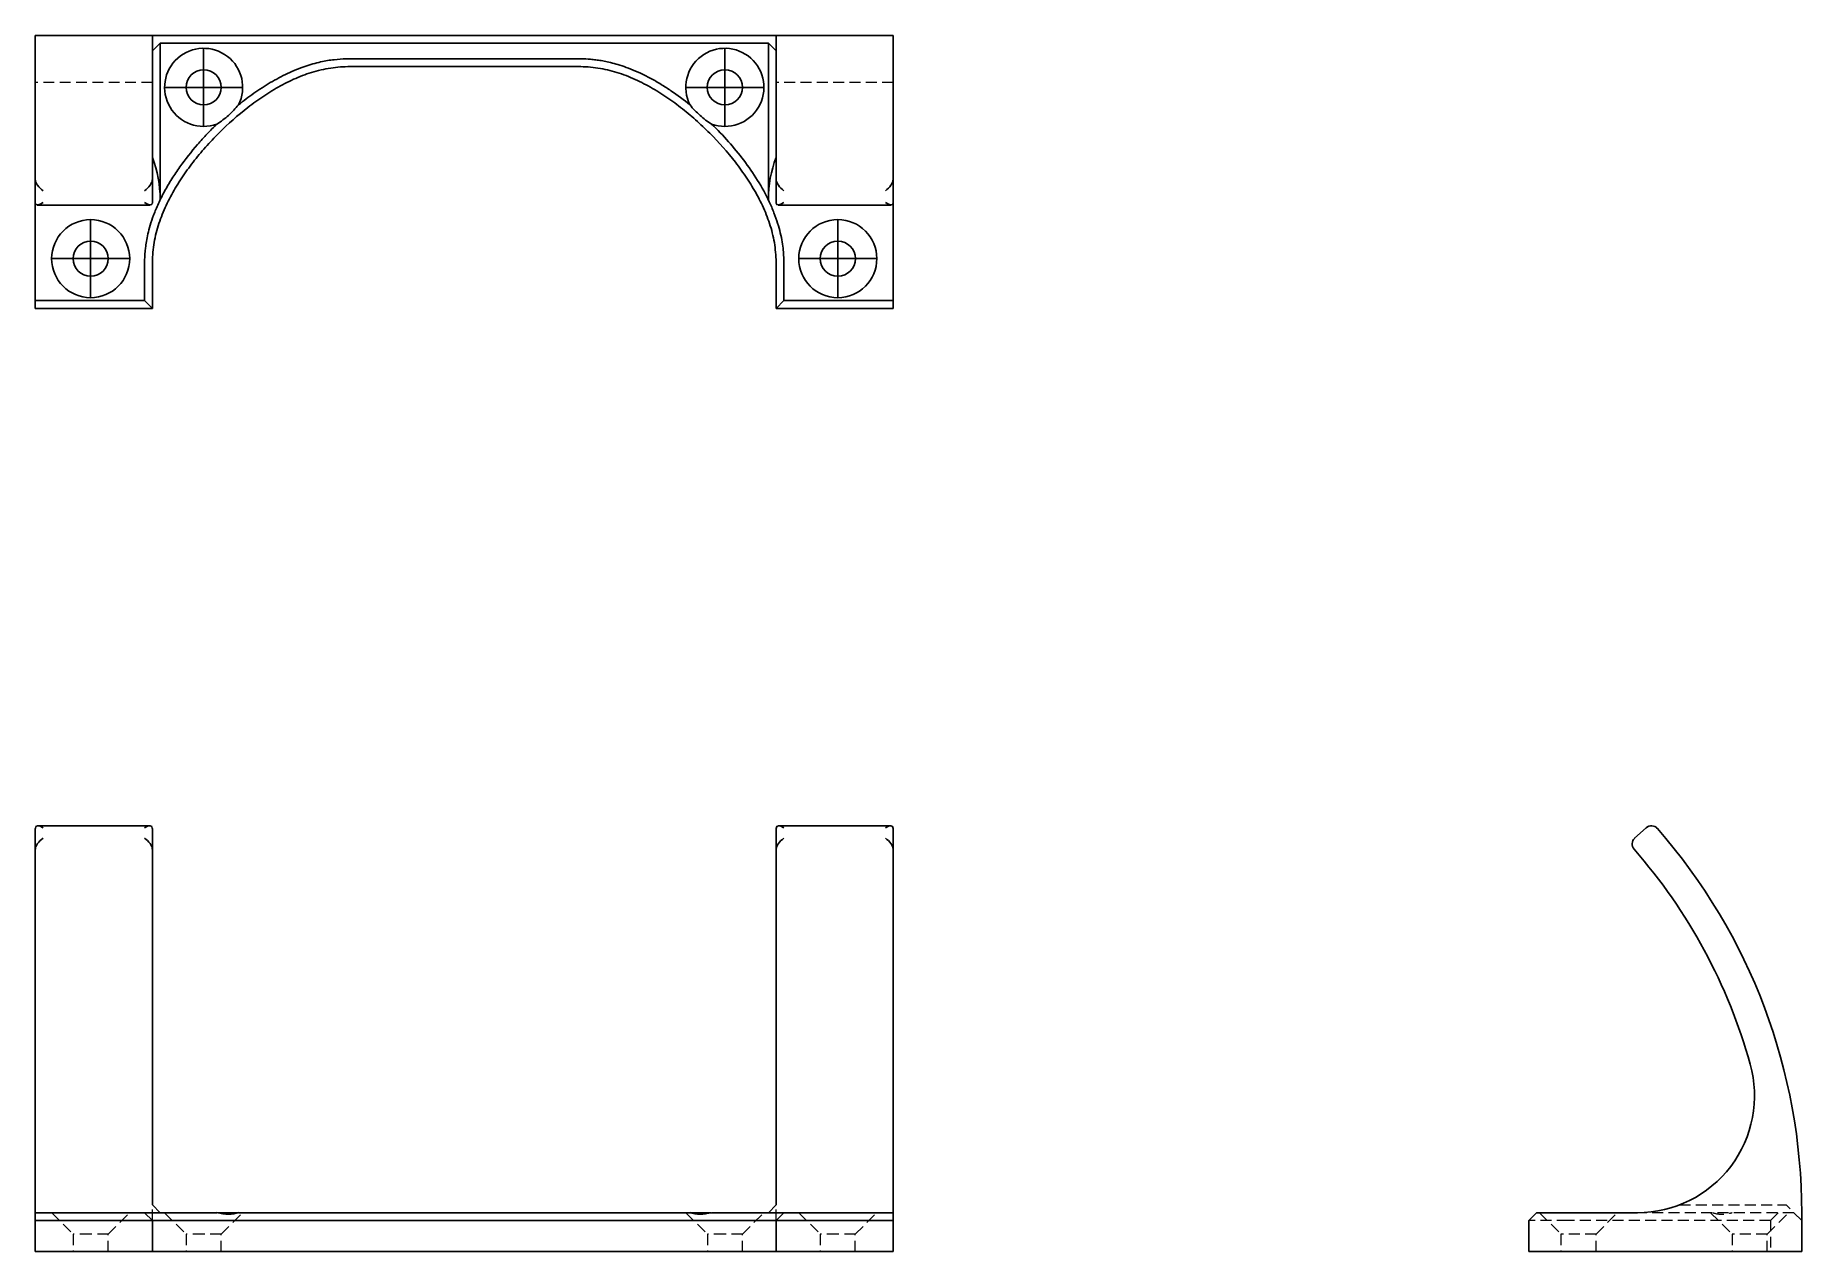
# Model space of a CAD drawing. Header units: millimetres. Extents: x 33 to 239, y 32 to 174.
import ezdxf

# ---------------------------------------------------------------- set-up
doc = ezdxf.new("R2010")
doc.units = ezdxf.units.MM
doc.linetypes.add('HIDDEN', pattern=[1.905, 1.27, -0.635])
doc.layers.add('10', color=7, linetype='Continuous')

# ---------------------------------------------------------------- blocks, each defined once
blk = doc.blocks.new('SW_CENTERMARKSYMBOL_0')
at = {"layer": '10', "color": 0}
for p, q in [((0, 2.5), (0, 4.55)), ((0, 0), (0, 2.5)), ((-2.5, 0), (-4.55, 0)), ((0, 0), (-2.5, 0)), ((0, 0), (0, -2.5)), ((0, 0), (2.5, 0)), ((2.5, 0), (4.55, 0)), ((0, -2.5), (0, -4.55))]:
    blk.add_line(p, q, dxfattribs=at)
blk = doc.blocks.new('SW_CENTERMARKSYMBOL_1')
at = {"layer": '10', "color": 0}
for p, q in [((0, 2.5), (0, 4.55)), ((0, 0), (0, 2.5)), ((-2.5, 0), (-4.55, 0)), ((0, 0), (-2.5, 0)), ((0, 0), (0, -2.5)), ((0, 0), (2.5, 0)), ((2.5, 0), (4.55, 0)), ((0, -2.5), (0, -4.55))]:
    blk.add_line(p, q, dxfattribs=at)
blk = doc.blocks.new('SW_CENTERMARKSYMBOL_2')
at = {"layer": '10', "color": 0}
for p, q in [((0, 2.5), (0, 4.55)), ((0, 0), (0, 2.5)), ((-2.5, 0), (-4.55, 0)), ((0, 0), (-2.5, 0)), ((0, 0), (0, -2.5)), ((0, 0), (2.5, 0)), ((2.5, 0), (4.55, 0)), ((0, -2.5), (0, -4.55))]:
    blk.add_line(p, q, dxfattribs=at)
blk = doc.blocks.new('SW_CENTERMARKSYMBOL_3')
at = {"layer": '10', "color": 0}
for p, q in [((0, 2.5), (0, 4.55)), ((0, 0), (0, 2.5)), ((-2.5, 0), (-4.55, 0)), ((0, 0), (-2.5, 0)), ((0, 0), (0, -2.5)), ((0, 0), (2.5, 0)), ((2.5, 0), (4.55, 0)), ((0, -2.5), (0, -4.55))]:
    blk.add_line(p, q, dxfattribs=at)

msp = doc.modelspace()

# ---------------------------------------------------------------- linework, layer by layer
at = {"color": 7, "linetype": 'Continuous', "lineweight": 25}
for p, q in [((46.64, 173.91), (33, 173.91)), ((33, 157.08), (33, 173.91)), ((46.64, 173.91), (46.64, 157.08)), ((119.36, 173.91), (46.64, 173.91)), ((47.55, 173), (46.64, 172.09)), ((47.55, 173), (118.45, 173)), ((47.55, 154.77), (47.55, 173)), ((119.36, 172.09), (118.45, 173)), ((118.45, 173), (118.45, 154.77)), ((119.36, 173.91), (133, 173.91)), ((119.36, 173.91), (119.36, 157.08)), ((133, 173.91), (133, 157.08)), ((95.73, 171.18), (70.27, 171.18)), ((70.27, 170.27), (95.73, 170.27)), ((33, 157.08), (33, 157.07)), ((33, 157.07), (33, 154.37)), ((46.64, 157.07), (46.64, 157.08)), ((46.64, 154.37), (46.64, 157.07)), ((119.36, 157.08), (119.36, 157.07)), ((119.36, 157.07), (119.36, 154.37)), ((133, 157.07), (133, 157.08)), ((133, 154.37), (133, 157.07)), ((33, 143), (33, 154.37)), ((33.23, 154.14), (46.4, 154.14)), ((119.6, 154.14), (132.77, 154.14)), ((133, 154.37), (133, 143)), ((45.73, 146.64), (45.73, 143)), ((46.64, 142.09), (46.64, 146.64)), ((119.36, 146.64), (119.36, 142.09)), ((120.27, 143), (120.27, 146.64)), ((45.73, 143), (33, 143)), ((33, 143), (33, 142.09)), ((33, 142.09), (46.64, 142.09)), ((45.73, 143), (46.64, 142.09)), ((119.36, 142.09), (120.27, 143)), ((119.36, 142.09), (133, 142.09)), ((133, 143), (120.27, 143)), ((133, 142.09), (133, 143)), ((33, 81.51), (33, 79.08)), ((46.34, 81.81), (33.3, 81.81)), ((46.64, 79.08), (46.64, 81.51)), ((119.36, 81.51), (119.36, 79.08)), ((132.7, 81.81), (119.66, 81.81)), ((133, 79.08), (133, 81.51)), ((220.79, 81.58), (219.44, 80.36)), ((33, 54.04), (33, 79.08)), ((46.64, 79.08), (46.64, 54.04)), ((119.36, 54.04), (119.36, 79.08)), ((133, 79.08), (133, 54.04)), ((33, 54.04), (33, 36.73)), ((46.64, 37.64), (46.64, 54.04)), ((119.36, 54.04), (119.36, 37.64)), ((133, 36.73), (133, 54.04)), ((46.64, 37.64), (47.55, 36.73)), ((118.45, 36.73), (119.36, 37.64)), ((33, 36.73), (33, 35.83)), ((45.73, 36.73), (33, 36.73)), ((33, 32.19), (33, 35.83)), ((33, 35.83), (46.64, 35.83)), ((45.73, 36.73), (46.64, 35.83)), ((46.64, 35.83), (46.64, 32.19)), ((54.27, 36.73), (56.61, 36.73)), ((95.73, 36.73), (70.27, 36.73)), ((70.27, 35.83), (95.73, 35.83)), ((109.38, 36.73), (111.73, 36.73)), ((119.36, 35.83), (120.27, 36.73)), ((119.36, 35.83), (133, 35.83)), ((119.36, 35.83), (119.36, 32.19)), ((133, 36.73), (120.27, 36.73)), ((133, 35.83), (133, 36.73)), ((133, 35.83), (133, 32.19)), ((207.09, 35.83), (208, 36.73)), ((207.09, 35.83), (207.09, 32.19)), ((219.77, 36.73), (208, 36.73)), ((238.91, 32.19), (238.91, 36.73)), ((46.64, 32.19), (33, 32.19)), ((95.73, 32.19), (70.27, 32.19)), ((119.36, 32.19), (133, 32.19)), ((207.09, 32.19), (238.91, 32.19))]:
    msp.add_line(p, q, dxfattribs=at)
at = {"color": 7, "linetype": 'HIDDEN', "lineweight": 18}
for p, q in [((46.64, 168.4), (33, 168.4)), ((133, 168.4), (119.36, 168.4)), ((46.64, 35.83), (46.64, 37.64)), ((119.36, 35.83), (119.36, 37.64)), ((224.66, 37.64), (237.09, 37.64)), ((238.91, 35.83), (237.09, 37.64)), ((34.91, 36.73), (37.41, 34.23)), ((41.5, 34.23), (44, 36.73)), ((48.07, 36.73), (50.57, 34.23)), ((54.66, 34.23), (57.16, 36.73)), ((108.84, 36.73), (111.34, 34.23)), ((115.43, 34.23), (117.93, 36.73)), ((122, 36.73), (124.5, 34.23)), ((128.59, 34.23), (131.09, 36.73)), ((211.64, 35.83), (207.09, 35.83)), ((208.35, 36.73), (210.85, 34.23)), ((214.94, 34.23), (217.44, 36.73)), ((238, 36.73), (219.77, 36.73)), ((228.3, 36.73), (230.8, 34.23)), ((234.89, 34.23), (237.39, 36.73)), ((236.18, 36.73), (235.27, 35.83)), ((235.27, 35.83), (235.27, 32.19)), ((39.45, 34.23), (37.41, 34.23)), ((37.41, 34.23), (37.41, 32.19)), ((41.5, 34.23), (39.45, 34.23)), ((41.5, 32.19), (41.5, 34.23)), ((52.62, 34.23), (50.57, 34.23)), ((50.57, 34.23), (50.57, 32.19)), ((54.66, 34.23), (52.62, 34.23)), ((54.66, 32.19), (54.66, 34.23)), ((113.38, 34.23), (111.34, 34.23)), ((111.34, 34.23), (111.34, 32.19)), ((115.43, 34.23), (113.38, 34.23)), ((115.43, 32.19), (115.43, 34.23)), ((126.55, 34.23), (124.5, 34.23)), ((124.5, 34.23), (124.5, 32.19)), ((128.59, 34.23), (126.55, 34.23)), ((128.59, 32.19), (128.59, 34.23)), ((214.94, 34.23), (210.85, 34.23)), ((210.85, 34.23), (210.85, 32.19)), ((214.94, 32.19), (214.94, 34.23)), ((234.89, 34.23), (230.8, 34.23)), ((230.8, 34.23), (230.8, 32.19)), ((234.89, 32.19), (234.89, 34.23))]:
    msp.add_line(p, q, dxfattribs=at)
at = {"color": 7, "linetype": 'Continuous', "lineweight": 25}
for centre, radius in [((52.62, 167.85), 2.05), ((113.38, 167.85), 2.05), ((39.45, 147.89), 4.55), ((126.55, 147.89), 4.55), ((39.45, 147.89), 2.05), ((126.55, 147.89), 2.05)]:
    msp.add_circle(centre, radius, dxfattribs=at)
for centre, radius, start, end in [((52.62, 167.85), 4.55, 333.3389, 289.8398), ((113.38, 167.85), 4.55, 250.0965, 206.6832), ((33.91, 154.77), 13.64, 0, 21.0395), ((132.09, 154.77), 13.64, 158.9605, 180), ((220.05, 79.69), 0.909, 131.9765, 221.1781), ((221.4, 80.9), 0.909, 41.9765, 131.9765), ((221.4, 80.9), 0.909, 41.1997, 41.9765), ((170.95, 36.73), 67.96, 0, 41.1997), ((170.95, 36.73), 64.33, 15.606, 41.1668), ((219.77, 50.37), 13.64, 270, 15.606)]:
    msp.add_arc(centre, radius, start, end, dxfattribs=at)
for centre, major_axis, ratio, start_param, end_param in [((33.91, 156.4), (0.849, -0.849), 0.383629, 3.507907, 5.078703), ((45.73, 156.4), (0.849, 0.849), 0.383629, 4.346075, 5.916871), ((120.27, 156.4), (0.849, -0.849), 0.383629, 3.507907, 5.078703), ((132.09, 156.4), (0.849, 0.849), 0.383629, 4.346075, 5.916871), ((33.91, 155.05), (0.849, 0.849), 0.383629, 2.789214, 4.346075), ((45.73, 155.05), (0.849, -0.849), 0.383629, 5.078703, 6.635564), ((120.27, 155.05), (0.849, 0.849), 0.383629, 2.789214, 4.346075), ((132.09, 155.05), (0.849, -0.849), 0.383629, 5.078703, 6.635564), ((33.91, 80.9), (0.83, -0.83), 0.445474, 1.98988, 3.560676), ((33.91, 79.69), (0.83, 0.83), 0.445474, 1.151713, 2.708573), ((45.73, 80.9), (0.83, 0.83), 0.445474, 5.864102, 7.434898), ((45.73, 79.69), (0.83, -0.83), 0.445474, 0.43302, 1.98988), ((120.27, 80.9), (0.83, -0.83), 0.445474, 1.98988, 3.560676), ((120.27, 79.69), (0.83, 0.83), 0.445474, 1.151713, 2.708573), ((132.09, 80.9), (0.83, 0.83), 0.445474, 5.864102, 7.434898), ((132.09, 79.69), (0.83, -0.83), 0.445474, 0.43302, 1.98988)]:
    msp.add_ellipse(centre, major_axis=major_axis, ratio=ratio, start_param=start_param, end_param=end_param, dxfattribs=at)
for points, knots in [([(70.27, 171.18), (69.64, 171.18), (68.82, 171.18), (67.35, 171.02), (66.82, 170.93), (65.68, 170.68), (65.07, 170.51), (64.1, 170.18), (63.77, 170.06), (63.09, 169.78), (62.74, 169.63), (62.06, 169.3), (61.72, 169.13), (61.05, 168.78), (60.72, 168.59), (59.74, 168.01), (59.1, 167.6), (57.86, 166.72), (57.26, 166.27), (56.68, 165.81)], [0, 0, 0, 0, 0.25, 0.25, 0.375, 0.375, 0.5, 0.5, 0.5625, 0.5625, 0.625, 0.625, 0.6875, 0.6875, 0.75, 0.75, 0.875, 0.875, 1, 1, 1, 1]), ([(109.32, 165.8), (108.6, 166.38), (107.86, 166.94), (106.72, 167.71), (106.33, 167.96), (105.55, 168.44), (105.15, 168.67), (103.95, 169.31), (103.15, 169.69), (101.7, 170.27), (101.05, 170.47), (99.91, 170.78), (99.42, 170.88), (98.75, 171), (98.54, 171.03), (98.12, 171.08), (97.92, 171.1), (97.33, 171.15), (96.97, 171.17), (96.3, 171.18), (96, 171.18), (95.73, 171.18)], [0, 0, 0, 0, 0.125, 0.125, 0.1875, 0.1875, 0.25, 0.25, 0.375, 0.375, 0.5, 0.5, 0.625, 0.625, 0.6875, 0.6875, 0.75, 0.75, 0.875, 0.875, 1, 1, 1, 1]), ([(46.64, 146.64), (46.64, 147.02), (46.64, 147.4), (46.67, 148.16), (46.7, 148.55), (46.78, 149.31), (46.84, 149.68), (46.98, 150.43), (47.07, 150.8), (47.36, 151.89), (47.61, 152.61), (48.05, 153.66), (48.21, 154.01), (48.54, 154.69), (48.72, 155.03), (49.26, 156.02), (49.66, 156.67), (50.49, 157.92), (50.93, 158.53), (51.85, 159.72), (52.34, 160.3), (53.34, 161.44), (53.87, 161.99), (55.47, 163.6), (56.59, 164.6), (58.38, 165.98), (58.99, 166.42), (60.26, 167.26), (60.91, 167.66), (62.24, 168.39), (62.92, 168.72), (64.31, 169.3), (65.02, 169.55), (66.12, 169.85), (66.49, 169.93), (67.24, 170.08), (67.62, 170.13), (68.37, 170.21), (68.75, 170.24), (69.51, 170.27), (69.89, 170.27), (70.27, 170.27)], [0, 0, 0, 0, 0.03125, 0.03125, 0.0625, 0.0625, 0.09375, 0.09375, 0.125, 0.125, 0.1875, 0.1875, 0.21875, 0.21875, 0.25, 0.25, 0.3125, 0.3125, 0.375, 0.375, 0.4375, 0.4375, 0.5, 0.5, 0.625, 0.625, 0.6875, 0.6875, 0.75, 0.75, 0.8125, 0.8125, 0.875, 0.875, 0.90625, 0.90625, 0.9375, 0.9375, 0.96875, 0.96875, 1, 1, 1, 1]), ([(95.73, 170.27), (96.11, 170.27), (96.49, 170.27), (97.26, 170.24), (97.64, 170.21), (98.4, 170.13), (98.78, 170.07), (99.52, 169.93), (99.89, 169.84), (100.98, 169.55), (101.7, 169.3), (102.75, 168.86), (103.1, 168.7), (103.78, 168.37), (104.12, 168.19), (105.12, 167.65), (105.76, 167.25), (107.01, 166.42), (107.62, 165.98), (108.81, 165.06), (109.4, 164.57), (110.53, 163.57), (111.08, 163.04), (112.69, 161.44), (113.69, 160.31), (115.07, 158.53), (115.52, 157.91), (116.35, 156.65), (116.75, 156), (117.48, 154.67), (117.81, 153.99), (118.39, 152.6), (118.64, 151.89), (118.94, 150.79), (119.03, 150.41), (119.17, 149.67), (119.22, 149.29), (119.3, 148.54), (119.33, 148.16), (119.36, 147.4), (119.36, 147.02), (119.36, 146.64)], [0, 0, 0, 0, 0.03125, 0.03125, 0.0625, 0.0625, 0.09375, 0.09375, 0.125, 0.125, 0.1875, 0.1875, 0.21875, 0.21875, 0.25, 0.25, 0.3125, 0.3125, 0.375, 0.375, 0.4375, 0.4375, 0.5, 0.5, 0.625, 0.625, 0.6875, 0.6875, 0.75, 0.75, 0.8125, 0.8125, 0.875, 0.875, 0.90625, 0.90625, 0.9375, 0.9375, 0.96875, 0.96875, 1, 1, 1, 1]), ([(56.68, 165.81), (56.33, 165.37), (55.94, 164.96), (55.31, 164.4), (55.09, 164.22), (54.63, 163.88), (54.4, 163.72), (54.16, 163.57)], [0, 0, 0, 0, 0.5, 0.5, 0.75, 0.75, 1, 1, 1, 1]), ([(111.83, 163.57), (111.36, 163.87), (110.91, 164.2), (110.28, 164.77), (110.07, 164.96), (109.68, 165.37), (109.49, 165.59), (109.32, 165.8)], [0, 0, 0, 0, 0.5, 0.5, 0.75, 0.75, 1, 1, 1, 1]), ([(54.16, 163.57), (53.78, 163.2), (53.4, 162.81), (52.65, 162.02), (52.28, 161.61), (51.19, 160.35), (50.49, 159.47), (49.52, 158.12), (49.21, 157.66), (48.62, 156.72), (48.34, 156.24), (47.81, 155.26), (47.57, 154.78), (47.14, 153.84), (46.95, 153.39), (46.47, 152.13), (46.27, 151.4), (45.99, 150.15), (45.9, 149.63), (45.73, 148.14), (45.73, 147.3), (45.73, 146.64)], [0, 0, 0, 0, 0.0625, 0.0625, 0.125, 0.125, 0.25, 0.25, 0.3125, 0.3125, 0.375, 0.375, 0.4375, 0.4375, 0.5, 0.5, 0.625, 0.625, 0.75, 0.75, 1, 1, 1, 1]), ([(120.27, 146.64), (120.27, 147.03), (120.27, 147.51), (120.22, 148.58), (120.17, 149.17), (119.95, 150.5), (119.78, 151.23), (119.41, 152.41), (119.27, 152.81), (118.94, 153.66), (118.75, 154.09), (118.15, 155.38), (117.69, 156.21), (116.69, 157.82), (116.14, 158.61), (115.01, 160.11), (114.42, 160.82), (113.18, 162.22), (112.53, 162.9), (111.84, 163.57)], [0, 0, 0, 0, 0.125, 0.125, 0.25, 0.25, 0.375, 0.375, 0.4375, 0.4375, 0.5, 0.5, 0.625, 0.625, 0.75, 0.75, 0.875, 0.875, 1, 1, 1, 1]), ([(54.16, 36.73), (53.78, 36.73), (53.4, 36.73), (52.65, 36.73), (52.28, 36.73), (51.19, 36.73), (50.49, 36.73), (49.52, 36.73), (49.21, 36.73), (48.62, 36.73), (48.34, 36.73), (47.81, 36.73), (47.57, 36.73), (47.14, 36.73), (46.95, 36.73), (46.47, 36.73), (46.27, 36.73), (45.99, 36.73), (45.9, 36.73), (45.73, 36.73), (45.73, 36.73), (45.73, 36.73)], [0, 0, 0, 0, 0.0625, 0.0625, 0.125, 0.125, 0.25, 0.25, 0.3125, 0.3125, 0.375, 0.375, 0.4375, 0.4375, 0.5, 0.5, 0.625, 0.625, 0.75, 0.75, 1, 1, 1, 1]), ([(46.64, 35.83), (46.64, 35.83), (46.64, 35.83), (46.67, 35.82), (46.7, 35.82), (46.78, 35.83), (46.84, 35.83), (46.98, 35.83), (47.07, 35.83), (47.36, 35.82), (47.61, 35.82), (48.05, 35.83), (48.21, 35.83), (48.54, 35.83), (48.72, 35.83), (49.26, 35.82), (49.66, 35.82), (50.49, 35.82), (50.93, 35.83), (51.85, 35.83), (52.34, 35.83), (53.34, 35.83), (53.87, 35.82), (55.47, 35.83), (56.59, 35.83), (58.38, 35.83), (58.99, 35.83), (60.26, 35.83), (60.91, 35.82), (62.24, 35.83), (62.92, 35.83), (64.31, 35.82), (65.02, 35.82), (66.12, 35.83), (66.49, 35.83), (67.24, 35.83), (67.62, 35.83), (68.37, 35.82), (68.75, 35.82), (69.51, 35.82), (69.89, 35.83), (70.27, 35.83)], [0, 0, 0, 0, 0.03125, 0.03125, 0.0625, 0.0625, 0.09375, 0.09375, 0.125, 0.125, 0.1875, 0.1875, 0.21875, 0.21875, 0.25, 0.25, 0.3125, 0.3125, 0.375, 0.375, 0.4375, 0.4375, 0.5, 0.5, 0.625, 0.625, 0.6875, 0.6875, 0.75, 0.75, 0.8125, 0.8125, 0.875, 0.875, 0.90625, 0.90625, 0.9375, 0.9375, 0.96875, 0.96875, 1, 1, 1, 1]), ([(56.68, 36.74), (56.33, 36.62), (55.94, 36.56), (55.31, 36.56), (55.09, 36.57), (54.63, 36.63), (54.4, 36.68), (54.16, 36.74)], [0, 0, 0, 0, 0.5, 0.5, 0.75, 0.75, 1, 1, 1, 1]), ([(70.27, 36.73), (69.64, 36.73), (68.82, 36.73), (67.35, 36.73), (66.82, 36.73), (65.68, 36.73), (65.07, 36.73), (64.1, 36.73), (63.77, 36.73), (63.09, 36.73), (62.74, 36.73), (62.06, 36.73), (61.72, 36.73), (61.05, 36.73), (60.72, 36.73), (59.74, 36.73), (59.1, 36.73), (57.86, 36.73), (57.26, 36.73), (56.68, 36.73)], [0, 0, 0, 0, 0.25, 0.25, 0.375, 0.375, 0.5, 0.5, 0.5625, 0.5625, 0.625, 0.625, 0.6875, 0.6875, 0.75, 0.75, 0.875, 0.875, 1, 1, 1, 1]), ([(109.32, 36.73), (108.6, 36.73), (107.86, 36.73), (106.72, 36.73), (106.33, 36.73), (105.55, 36.73), (105.15, 36.73), (103.95, 36.73), (103.15, 36.73), (101.7, 36.73), (101.05, 36.73), (99.91, 36.73), (99.42, 36.73), (98.75, 36.73), (98.54, 36.73), (98.12, 36.73), (97.92, 36.73), (97.33, 36.73), (96.97, 36.73), (96.3, 36.73), (96, 36.73), (95.73, 36.73)], [0, 0, 0, 0, 0.125, 0.125, 0.1875, 0.1875, 0.25, 0.25, 0.375, 0.375, 0.5, 0.5, 0.625, 0.625, 0.6875, 0.6875, 0.75, 0.75, 0.875, 0.875, 1, 1, 1, 1]), ([(95.73, 35.83), (96.11, 35.83), (96.49, 35.82), (97.26, 35.82), (97.64, 35.82), (98.4, 35.83), (98.78, 35.83), (99.52, 35.83), (99.89, 35.83), (100.98, 35.82), (101.7, 35.82), (102.75, 35.83), (103.1, 35.83), (103.78, 35.83), (104.12, 35.83), (105.12, 35.83), (105.76, 35.82), (107.01, 35.82), (107.62, 35.83), (108.81, 35.83), (109.4, 35.83), (110.53, 35.83), (111.08, 35.82), (112.69, 35.83), (113.69, 35.83), (115.07, 35.83), (115.52, 35.83), (116.35, 35.83), (116.75, 35.82), (117.48, 35.83), (117.81, 35.83), (118.39, 35.82), (118.64, 35.82), (118.94, 35.83), (119.03, 35.83), (119.17, 35.83), (119.22, 35.82), (119.3, 35.82), (119.33, 35.82), (119.36, 35.82), (119.36, 35.83), (119.36, 35.83)], [0, 0, 0, 0, 0.03125, 0.03125, 0.0625, 0.0625, 0.09375, 0.09375, 0.125, 0.125, 0.1875, 0.1875, 0.21875, 0.21875, 0.25, 0.25, 0.3125, 0.3125, 0.375, 0.375, 0.4375, 0.4375, 0.5, 0.5, 0.625, 0.625, 0.6875, 0.6875, 0.75, 0.75, 0.8125, 0.8125, 0.875, 0.875, 0.90625, 0.90625, 0.9375, 0.9375, 0.96875, 0.96875, 1, 1, 1, 1]), ([(111.83, 36.73), (111.36, 36.62), (110.91, 36.56), (110.28, 36.55), (110.07, 36.57), (109.68, 36.63), (109.49, 36.68), (109.32, 36.74)], [0, 0, 0, 0, 0.5, 0.5, 0.75, 0.75, 1, 1, 1, 1]), ([(120.27, 36.73), (120.27, 36.73), (120.27, 36.73), (120.22, 36.73), (120.17, 36.73), (119.95, 36.73), (119.78, 36.73), (119.41, 36.73), (119.27, 36.73), (118.94, 36.73), (118.75, 36.73), (118.15, 36.73), (117.69, 36.73), (116.69, 36.73), (116.14, 36.73), (115.01, 36.73), (114.42, 36.73), (113.18, 36.73), (112.53, 36.73), (111.84, 36.73)], [0, 0, 0, 0, 0.125, 0.125, 0.25, 0.25, 0.375, 0.375, 0.4375, 0.4375, 0.5, 0.5, 0.625, 0.625, 0.75, 0.75, 0.875, 0.875, 1, 1, 1, 1]), ([(46.64, 32.19), (46.64, 32.19), (46.65, 32.19), (46.91, 32.19), (47.18, 32.19), (47.7, 32.19), (48.55, 32.19), (49.41, 32.19), (50.6, 32.19), (52.05, 32.19), (53.5, 32.19), (55.21, 32.19), (56.96, 32.19), (58.72, 32.19), (60.52, 32.19), (62.2, 32.19), (63.88, 32.19), (65.45, 32.19), (66.81, 32.19), (68.18, 32.19), (69.33, 32.19), (70.27, 32.19)], [0, 0, 0, 0, 0.311882, 0.311882, 0.311882, 0.623765, 0.623765, 0.623765, 0.935647, 0.935647, 0.935647, 1.24753, 1.24753, 1.24753, 1.559412, 1.559412, 1.559412, 1.871295, 1.871295, 1.871295, 2.183177, 2.183177, 2.183177, 2.183177]), ([(95.73, 32.19), (96.67, 32.19), (97.82, 32.19), (99.19, 32.19), (100.55, 32.19), (102.12, 32.19), (103.8, 32.19), (105.48, 32.19), (107.28, 32.19), (109.04, 32.19), (110.79, 32.19), (112.5, 32.19), (113.95, 32.19), (115.4, 32.19), (116.59, 32.19), (117.45, 32.19), (118.3, 32.19), (118.82, 32.19), (119.09, 32.19), (119.35, 32.19), (119.36, 32.19), (119.36, 32.19)], [0, 0, 0, 0, 0.311882, 0.311882, 0.311882, 0.623765, 0.623765, 0.623765, 0.935647, 0.935647, 0.935647, 1.24753, 1.24753, 1.24753, 1.559412, 1.559412, 1.559412, 1.871295, 1.871295, 1.871295, 2.183177, 2.183177, 2.183177, 2.183177])]:
    msp.add_open_spline(points, degree=3, knots=knots, dxfattribs=at)
for points in [[(33, 154.37), (33, 154.37), (33, 154.37), (33, 154.36)], [(46.64, 154.36), (46.64, 154.37), (46.64, 154.37), (46.64, 154.37)], [(119.36, 154.37), (119.36, 154.37), (119.36, 154.37), (119.36, 154.36)], [(133, 154.36), (133, 154.37), (133, 154.37), (133, 154.37)], [(33, 79.08), (33, 79.08), (33, 79.08), (33, 79.09)], [(46.64, 79.09), (46.64, 79.08), (46.64, 79.08), (46.64, 79.08)], [(119.36, 79.08), (119.36, 79.08), (119.36, 79.08), (119.36, 79.09)], [(133, 79.09), (133, 79.08), (133, 79.08), (133, 79.08)], [(219.36, 79.09), (219.37, 79.08), (219.37, 79.08), (219.37, 79.08)]]:
    msp.add_open_spline(points, degree=3, dxfattribs=at)
at = {"color": 7, "linetype": 'HIDDEN', "lineweight": 18}
for points, knots in [([(235.27, 35.83), (235.27, 35.83), (235.27, 35.82), (235.24, 35.82), (235.21, 35.82), (235.13, 35.83), (235.07, 35.83), (234.93, 35.83), (234.84, 35.83), (234.55, 35.82), (234.3, 35.82), (233.86, 35.83), (233.7, 35.83), (233.37, 35.83), (233.19, 35.83), (232.65, 35.83), (232.25, 35.82), (231.42, 35.82), (230.98, 35.83), (230.06, 35.83), (229.57, 35.83), (228.57, 35.83), (228.04, 35.82), (226.44, 35.83), (225.31, 35.83), (223.53, 35.83), (222.91, 35.83), (221.65, 35.83), (221, 35.82), (219.67, 35.83), (218.99, 35.83), (217.6, 35.82), (216.89, 35.82), (215.79, 35.83), (215.41, 35.83), (214.67, 35.83), (214.29, 35.82), (213.54, 35.82), (213.16, 35.82), (212.4, 35.82), (212.02, 35.83), (211.64, 35.83)], [0, 0, 0, 0, 0.03125, 0.03125, 0.0625, 0.0625, 0.09375, 0.09375, 0.125, 0.125, 0.1875, 0.1875, 0.21875, 0.21875, 0.25, 0.25, 0.3125, 0.3125, 0.375, 0.375, 0.4375, 0.4375, 0.5, 0.5, 0.625, 0.625, 0.6875, 0.6875, 0.75, 0.75, 0.8125, 0.8125, 0.875, 0.875, 0.90625, 0.90625, 0.9375, 0.9375, 0.96875, 0.96875, 1, 1, 1, 1]), ([(228.57, 36.73), (228.87, 36.62), (229.2, 36.56), (229.77, 36.55), (229.96, 36.57), (230.37, 36.63), (230.59, 36.68), (230.8, 36.74)], [0, 0, 0, 0, 0.5, 0.5, 0.75, 0.75, 1, 1, 1, 1])]:
    msp.add_open_spline(points, degree=3, knots=knots, dxfattribs=at)

# ---------------------------------------------------------------- block references
at = {"layer": '10'}
for name, p in [('SW_CENTERMARKSYMBOL_0', (52.62, 167.85)), ('SW_CENTERMARKSYMBOL_1', (113.38, 167.85)), ('SW_CENTERMARKSYMBOL_3', (39.45, 147.89)), ('SW_CENTERMARKSYMBOL_2', (126.55, 147.89))]:
    msp.add_blockref(name, p, dxfattribs=at)

doc.saveas('drawing.dxf')
